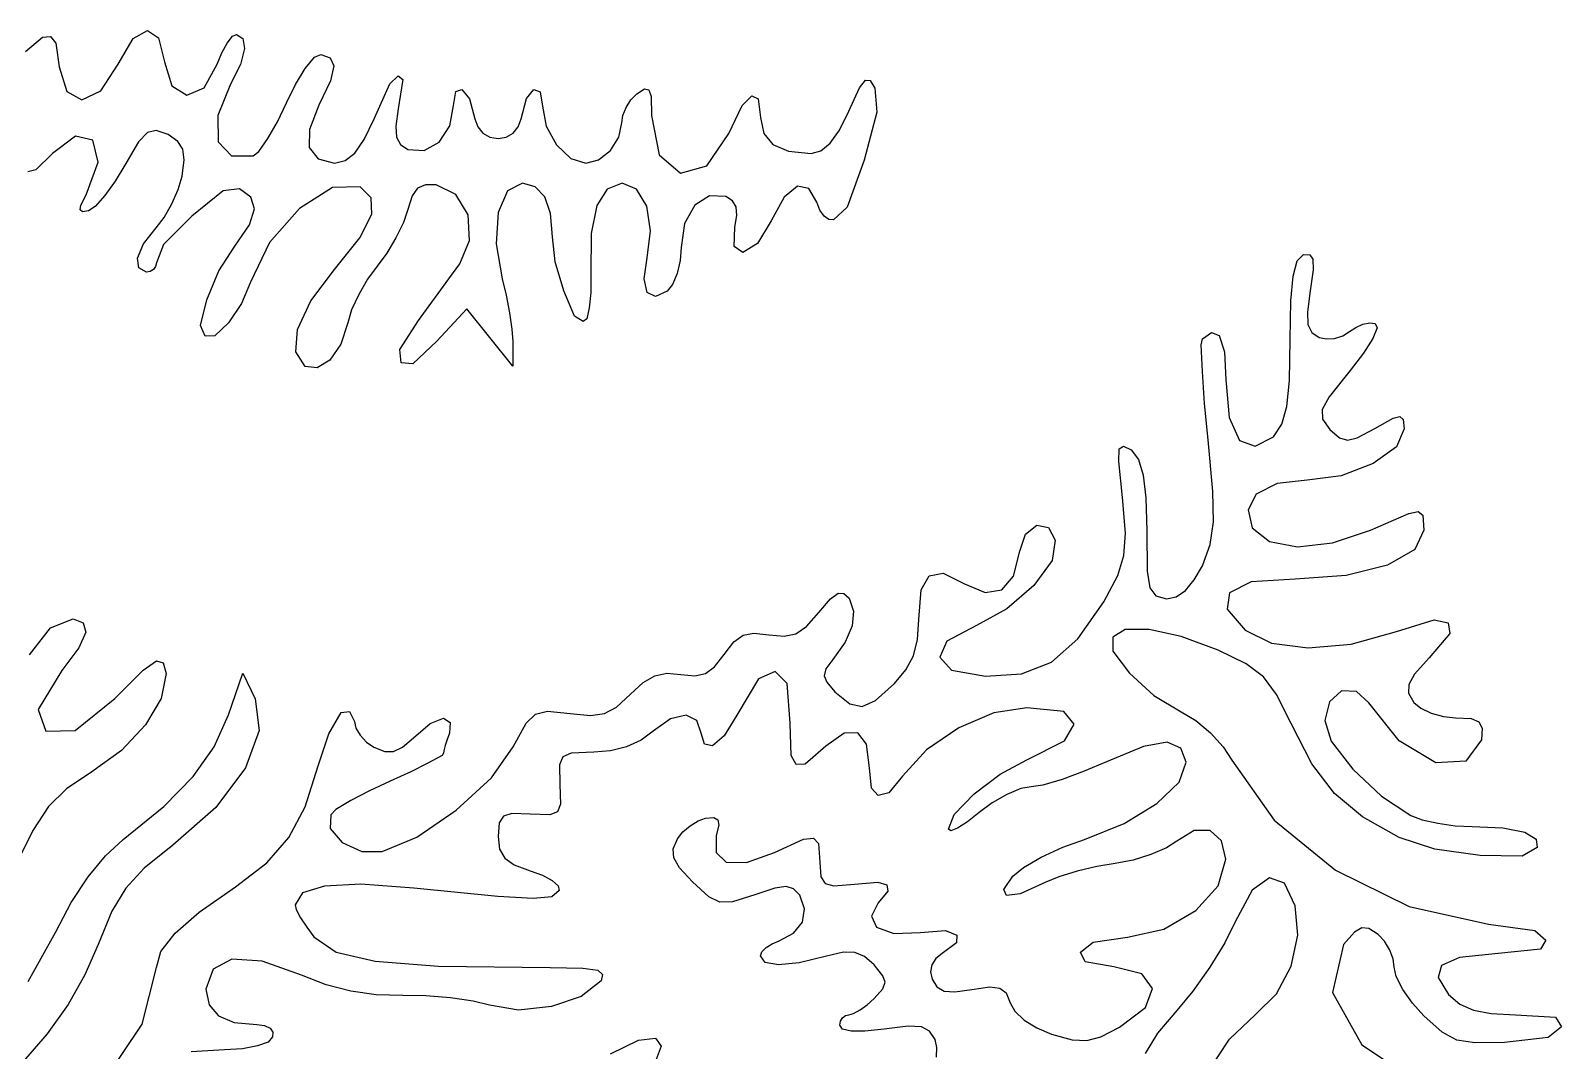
# Model space of a CAD drawing. Extents: x -276 to 353, y -236 to 239.
# Drawn here: x -163.2 to -8.7, y -123.7 to -20.7 of the extents above; entities that cross this region are included whole.
import ezdxf

# ---------------------------------------------------------------- set-up
doc = ezdxf.new("R2010")
doc.units = 0
doc.layers.get('0').update_dxf_attribs({"linetype": 'CONTINUOUS'})

msp = doc.modelspace()

# ---------------------------------------------------------------- linework, layer by layer
for p, q in [((-163.78, -22.83), (-162.06, -21.41)), ((-162.06, -21.41), (-161.23, -21.32)), ((-161.23, -21.32), (-160.69, -22.01)), ((-154.42, -24.13), (-152.89, -21.52)), ((-152.89, -21.52), (-151.45, -20.73)), ((-151.45, -20.73), (-150.32, -21.46)), ((-150.32, -21.46), (-149.74, -23.88)), ((-143.4, -22.01), (-142.87, -21.31)), ((-142.87, -21.31), (-142.46, -21.13)), ((-142.46, -21.13), (-141.81, -21.54)), ((-141.81, -21.54), (-141.65, -22.55)), ((-160.69, -22.01), (-160.37, -24.38)), ((-144.4, -24.13), (-143.94, -22.98)), ((-143.94, -22.98), (-143.4, -22.01)), ((-141.65, -22.55), (-142.07, -24.14)), ((-134.59, -23.42), (-133.93, -23.13)), ((-133.93, -23.13), (-132.99, -23.47)), ((-160.37, -24.38), (-159.59, -26.88)), ((-156.16, -26.82), (-154.42, -24.13)), ((-149.74, -23.88), (-148.99, -26.32)), ((-145.74, -26.5), (-144.4, -24.13)), ((-142.07, -24.14), (-143.05, -26.13)), ((-136.51, -26.16), (-135.52, -24.57)), ((-135.52, -24.57), (-134.59, -23.42)), ((-132.99, -23.47), (-132.63, -24.29)), ((-132.63, -24.29), (-132.97, -25.8)), ((-143.05, -26.13), (-144.36, -29.32)), ((-137.42, -28.04), (-136.51, -26.16)), ((-132.97, -25.8), (-134.13, -28.27)), ((-128.55, -29.63), (-126.96, -26.1)), ((-126.96, -26.1), (-126.13, -25.3)), ((-126.13, -25.3), (-125.67, -25.66)), ((-125.67, -25.66), (-126.12, -28.62)), ((-79.55, -26.52), (-78.96, -25.74)), ((-78.96, -25.74), (-78.48, -25.77)), ((-78.48, -25.77), (-77.99, -26.55)), ((-159.59, -26.88), (-158.06, -27.74)), ((-158.06, -27.74), (-156.16, -26.82)), ((-148.99, -26.32), (-147.48, -27.26)), ((-147.48, -27.26), (-145.74, -26.5)), ((-120.55, -28.3), (-120.31, -26.89)), ((-120.31, -26.89), (-119.69, -26.67)), ((-119.69, -26.67), (-118.92, -27.62)), ((-118.92, -27.62), (-118.39, -29.63)), ((-113.72, -29.63), (-113.19, -27.6)), ((-113.19, -27.6), (-112.42, -26.67)), ((-112.42, -26.67), (-111.79, -26.9)), ((-111.79, -26.9), (-111.55, -28.35)), ((-103.11, -28.5), (-102.63, -27.73)), ((-102.63, -27.73), (-102.05, -27.13)), ((-102.05, -27.13), (-101.25, -26.61)), ((-101.25, -26.61), (-100.82, -26.72)), ((-100.82, -26.72), (-100.6, -27.39)), ((-100.6, -27.39), (-100.55, -29.3)), ((-91.41, -28.28), (-90.43, -27.31)), ((-90.43, -27.31), (-89.77, -27.62)), ((-89.77, -27.62), (-89.55, -29.52)), ((-80.62, -28.88), (-79.55, -26.52)), ((-77.99, -26.55), (-77.79, -28.96)), ((-144.36, -29.32), (-144.3, -31.98)), ((-138.32, -29.95), (-137.42, -28.04)), ((-134.13, -28.27), (-135.09, -30.71)), ((-126.12, -28.62), (-126.37, -30.39)), ((-120.93, -30.36), (-120.55, -28.3)), ((-111.55, -28.35), (-111.19, -30.37)), ((-103.55, -30.05), (-103.44, -29.32)), ((-103.44, -29.32), (-103.11, -28.5)), ((-100.55, -29.3), (-99.79, -33.28)), ((-92.73, -31.14), (-91.41, -28.28)), ((-81.57, -30.79), (-80.62, -28.88)), ((-77.79, -28.96), (-79.08, -33.81)), ((-150.57, -30.82), (-151.46, -31.02)), ((-149.37, -31.22), (-150.57, -30.82)), ((-139.28, -31.64), (-138.32, -29.95)), ((-135.09, -30.71), (-135.11, -32.55)), ((-129.57, -31.74), (-128.55, -29.63)), ((-126.37, -30.39), (-126.3, -31.51)), ((-122, -31.99), (-120.93, -30.36)), ((-118.39, -29.63), (-118.1, -30.44)), ((-118.1, -30.44), (-117.58, -31.08)), ((-114.52, -31.08), (-114.01, -30.44)), ((-114.01, -30.44), (-113.72, -29.63)), ((-111.19, -30.37), (-110.15, -32.28)), ((-103.85, -31.48), (-103.55, -30.05)), ((-89.55, -29.52), (-89.22, -31.11)), ((-82.5, -32.1), (-81.57, -30.79)), ((-158.71, -31.41), (-161.05, -33.13)), ((-156.97, -31.81), (-158.71, -31.41)), ((-156.44, -34.01), (-156.97, -31.81)), ((-152.34, -31.96), (-153.73, -34.31)), ((-151.46, -31.02), (-152.34, -31.96)), ((-148.39, -31.92), (-149.37, -31.22)), ((-147.87, -32.72), (-148.39, -31.92)), ((-144.3, -31.98), (-142.96, -33.38)), ((-140.19, -32.95), (-139.28, -31.64)), ((-130.51, -33.1), (-129.57, -31.74)), ((-126.3, -31.51), (-125.9, -32.23)), ((-125.9, -32.23), (-125.15, -32.73)), ((-123.52, -32.83), (-122, -31.99)), ((-117.58, -31.08), (-116.88, -31.48)), ((-116.88, -31.48), (-116.05, -31.63)), ((-116.05, -31.63), (-115.23, -31.48)), ((-115.23, -31.48), (-114.52, -31.08)), ((-110.15, -32.28), (-108.71, -33.65)), ((-104.71, -32.83), (-103.85, -31.48)), ((-94.95, -34.4), (-92.73, -31.14)), ((-89.22, -31.11), (-88.3, -32.24)), ((-88.3, -32.24), (-86.71, -32.91)), ((-83.44, -32.86), (-82.5, -32.1)), ((-161.05, -33.13), (-162.72, -34.81)), ((-147.96, -35.42), (-147.74, -33.79)), ((-147.74, -33.79), (-147.87, -32.72)), ((-142.96, -33.38), (-140.79, -33.39)), ((-140.79, -33.39), (-140.19, -32.95)), ((-135.11, -32.55), (-134.21, -33.7)), ((-134.21, -33.7), (-132.55, -34.13)), ((-132.55, -34.13), (-131.48, -33.86)), ((-131.48, -33.86), (-130.51, -33.1)), ((-125.15, -32.73), (-123.52, -32.83)), ((-108.71, -33.65), (-107.18, -34.13)), ((-107.18, -34.13), (-105.91, -33.79)), ((-105.91, -33.79), (-104.71, -32.83)), ((-99.79, -33.28), (-97.63, -35.14)), ((-86.71, -32.91), (-84.43, -33.13)), ((-84.43, -33.13), (-83.44, -32.86)), ((-79.08, -33.81), (-80.78, -38.55)), ((-162.72, -34.81), (-163.54, -34.98)), ((-157.65, -37.31), (-156.44, -34.01)), ((-153.73, -34.31), (-154.72, -35.94)), ((-148.35, -36.77), (-147.96, -35.42)), ((-97.63, -35.14), (-94.95, -34.4)), ((-154.72, -35.94), (-155.77, -37.38)), ((-148.98, -38.24), (-148.35, -36.77)), ((-143.81, -36.93), (-146.96, -39.46)), ((-142.17, -36.72), (-143.81, -36.93)), ((-141.02, -37.55), (-142.17, -36.72)), ((-132.76, -36.58), (-136.1, -38.69)), ((-129.96, -36.52), (-132.76, -36.58)), ((-128.86, -37.61), (-129.96, -36.52)), ((-124.17, -36.66), (-124.72, -37.43)), ((-123.39, -36.31), (-124.17, -36.66)), ((-122.29, -36.31), (-123.39, -36.31)), ((-120.31, -37.29), (-122.29, -36.31)), ((-115.08, -36.92), (-116.02, -39.11)), ((-113.58, -36.13), (-115.08, -36.92)), ((-112.29, -36.5), (-113.58, -36.13)), ((-111.33, -37.51), (-112.29, -36.5)), ((-105.02, -36.74), (-106.07, -38.4)), ((-103.51, -36.13), (-105.02, -36.74)), ((-102.06, -36.75), (-103.51, -36.13)), ((-101.04, -38.47), (-102.06, -36.75)), ((-85.8, -36.45), (-87.16, -37.55)), ((-84.66, -36.68), (-85.8, -36.45)), ((-83.86, -38.06), (-84.66, -36.68)), ((-158.25, -38.85), (-158.18, -38.37)), ((-158.18, -38.37), (-157.65, -37.31)), ((-156.74, -38.5), (-157.4, -38.92)), ((-155.77, -37.38), (-156.74, -38.5)), ((-149.76, -39.61), (-148.98, -38.24)), ((-140.65, -38.73), (-141.02, -37.55)), ((-128.8, -39.27), (-128.86, -37.61)), ((-124.72, -37.43), (-125.17, -38.81)), ((-119.08, -39.35), (-120.31, -37.29)), ((-110.74, -39.21), (-111.33, -37.51)), ((-106.07, -38.4), (-106.63, -41.24)), ((-100.64, -40.94), (-101.04, -38.47)), ((-96.19, -38.37), (-97.21, -40.21)), ((-94.71, -37.42), (-96.19, -38.37)), ((-93.04, -37.49), (-94.71, -37.42)), ((-92.39, -37.92), (-93.04, -37.49)), ((-92.02, -38.54), (-92.39, -37.92)), ((-91.93, -39.42), (-92.02, -38.54)), ((-87.16, -37.55), (-88.48, -39.94)), ((-83.56, -38.86), (-83.86, -38.06)), ((-80.78, -38.55), (-82.18, -39.85)), ((-158.02, -39.04), (-158.25, -38.85)), ((-157.4, -38.92), (-158.02, -39.04)), ((-150.57, -40.64), (-149.76, -39.61)), ((-146.96, -39.46), (-149.84, -42.33)), ((-141.15, -40.34), (-140.65, -38.73)), ((-136.1, -38.69), (-139.13, -42.13)), ((-129.99, -41.65), (-128.8, -39.27)), ((-125.6, -40.1), (-126.36, -41.65)), ((-125.17, -38.81), (-125.6, -40.1)), ((-118.92, -41.93), (-119.08, -39.35)), ((-116.02, -39.11), (-116.24, -42.28)), ((-110.55, -41.56), (-110.74, -39.21)), ((-92.14, -40.6), (-91.93, -39.42)), ((-88.48, -39.94), (-89.85, -42.24)), ((-83.13, -39.47), (-83.56, -38.86)), ((-82.65, -39.82), (-83.13, -39.47)), ((-82.18, -39.85), (-82.65, -39.82)), ((-151.85, -42.27), (-150.57, -40.64)), ((-142.62, -42.49), (-141.15, -40.34)), ((-132.55, -44.86), (-129.99, -41.65)), ((-126.36, -41.65), (-127.29, -43.2)), ((-110.27, -44.08), (-110.55, -41.56)), ((-106.63, -41.24), (-106.68, -45.38)), ((-100.98, -43.67), (-100.64, -40.94)), ((-97.21, -40.21), (-97.55, -42.63)), ((-92.21, -42.54), (-92.14, -40.6)), ((-152.47, -43.73), (-151.85, -42.27)), ((-149.84, -42.33), (-150.55, -44.2)), ((-144.23, -44.98), (-142.62, -42.49)), ((-139.13, -42.13), (-141.03, -46.13)), ((-127.29, -43.2), (-128.26, -44.52)), ((-119.92, -44.3), (-118.92, -41.93)), ((-116.24, -42.28), (-115.62, -45.81)), ((-97.55, -42.63), (-97.66, -43.96)), ((-91.32, -43.15), (-92.21, -42.54)), ((-89.85, -42.24), (-91.32, -43.15)), ((-152.31, -44.7), (-152.47, -43.73)), ((-151.55, -45.13), (-152.31, -44.7)), ((-150.63, -44.55), (-150.85, -44.85)), ((-150.55, -44.2), (-150.63, -44.55)), ((-128.26, -44.52), (-129.22, -45.83)), ((-120.74, -45.43), (-119.92, -44.3)), ((-109.42, -47.01), (-110.27, -44.08)), ((-101.31, -45.81), (-100.98, -43.67)), ((-97.66, -43.96), (-97.97, -45.27)), ((-35.75, -45.54), (-35.34, -43.98)), ((-35.34, -43.98), (-34.7, -43.35)), ((-34.7, -43.35), (-34.09, -43.38)), ((-34.09, -43.38), (-33.76, -43.83)), ((-33.76, -43.83), (-33.73, -44.9)), ((-151.17, -45.06), (-151.55, -45.13)), ((-150.85, -44.85), (-151.17, -45.06)), ((-145.45, -47.91), (-144.23, -44.98)), ((-141.03, -46.13), (-141.94, -48.3)), ((-134.95, -48.03), (-132.55, -44.86)), ((-129.22, -45.83), (-130.12, -47.39)), ((-121.84, -46.93), (-120.74, -45.43)), ((-115.62, -45.81), (-115.22, -47.45)), ((-106.68, -45.38), (-106.69, -47.2)), ((-100.98, -47.18), (-101.31, -45.81)), ((-97.97, -45.27), (-98.42, -46.37)), ((-35.99, -48.02), (-35.75, -45.54)), ((-33.73, -44.9), (-34.03, -47)), ((-146.1, -50.52), (-145.45, -47.91)), ((-130.12, -47.39), (-130.84, -48.95)), ((-123.01, -48.54), (-121.84, -46.93)), ((-115.22, -47.45), (-114.88, -49.24)), ((-108.34, -49.56), (-109.42, -47.01)), ((-106.69, -47.2), (-106.84, -48.73)), ((-100.14, -47.58), (-100.98, -47.18)), ((-98.96, -47.05), (-100.14, -47.58)), ((-98.42, -46.37), (-98.96, -47.05)), ((-34.03, -47), (-34.32, -49.15)), ((-141.94, -48.3), (-143.27, -50.25)), ((-136.29, -50.91), (-134.95, -48.03)), ((-130.84, -48.95), (-131.23, -50.24)), ((-124.07, -50), (-123.01, -48.54)), ((-119.19, -48.85), (-122.24, -52.11)), ((-116.88, -51.74), (-119.19, -48.85)), ((-114.88, -49.24), (-114.64, -50.9)), ((-106.84, -48.73), (-107.09, -49.86)), ((-36.05, -51.93), (-35.99, -48.02)), ((-34.32, -49.15), (-34.27, -50.42)), ((-145.61, -51.59), (-146.1, -50.52)), ((-143.27, -50.25), (-144.64, -51.55)), ((-136.47, -53.19), (-136.29, -50.91)), ((-131.23, -50.24), (-131.92, -52.39)), ((-125.96, -52.95), (-124.07, -50)), ((-114.64, -50.9), (-114.56, -52.13)), ((-107.44, -50.13), (-108.34, -49.56)), ((-107.09, -49.86), (-107.44, -50.13)), ((-34.27, -50.42), (-33.88, -51.21)), ((-30.07, -51.14), (-29.43, -50.71)), ((-29.43, -50.71), (-28.71, -50.4)), ((-28.71, -50.4), (-28.03, -50.26)), ((-28.03, -50.26), (-27.49, -50.32)), ((-27.27, -50.74), (-27.72, -51.84)), ((-27.49, -50.32), (-27.27, -50.74)), ((-144.64, -51.55), (-145.61, -51.59)), ((-131.92, -52.39), (-133.03, -54.02)), ((-122.24, -52.11), (-124.67, -54.39)), ((-114.56, -54.63), (-116.88, -51.74)), ((-114.56, -52.13), (-114.56, -54.63)), ((-45.05, -52.46), (-44.9, -51.88)), ((-44.93, -55.17), (-45.05, -52.46)), ((-44.9, -51.88), (-44.02, -51.21)), ((-44.02, -51.21), (-43.24, -51.52)), ((-43.24, -51.52), (-42.71, -53.19)), ((-36.13, -56.07), (-36.05, -51.93)), ((-33.88, -51.21), (-33.13, -51.74)), ((-33.13, -51.74), (-32.41, -51.88)), ((-32.41, -51.88), (-31.57, -51.82)), ((-31.57, -51.82), (-30.75, -51.56)), ((-30.75, -51.56), (-30.07, -51.14)), ((-27.72, -51.84), (-28.65, -53.32)), ((-135.51, -54.65), (-136.47, -53.19)), ((-133.03, -54.02), (-134.3, -54.8)), ((-125.82, -54.29), (-125.96, -52.95)), ((-42.71, -53.19), (-42.55, -56)), ((-28.65, -53.32), (-30.01, -55.07)), ((-134.3, -54.8), (-135.51, -54.65)), ((-124.67, -54.39), (-125.82, -54.29)), ((-44.7, -58.38), (-44.93, -55.17)), ((-30.01, -55.07), (-32.14, -57.71)), ((-42.55, -56), (-42.23, -59.82)), ((-36.41, -58.71), (-36.13, -56.07)), ((-44.35, -62.05), (-44.7, -58.38)), ((-36.92, -60.49), (-36.41, -58.71)), ((-32.14, -57.71), (-32.84, -59.01)), ((-42.23, -59.82), (-41.17, -62.12)), ((-32.84, -59.01), (-32.8, -59.98)), ((-32.8, -59.98), (-32.07, -61.03)), ((-27.52, -60.92), (-25.65, -59.88)), ((-25.65, -59.88), (-24.99, -59.72)), ((-24.99, -59.72), (-24.65, -60)), ((-24.65, -60), (-24.55, -60.96)), ((-39.59, -62.7), (-37.75, -61.75)), ((-37.75, -61.75), (-36.92, -60.49)), ((-32.07, -61.03), (-31.07, -61.87)), ((-29.3, -61.87), (-27.52, -60.92)), ((-24.55, -60.96), (-25.33, -62.76)), ((-53.38, -64.26), (-53.32, -62.98)), ((-53.32, -62.98), (-52.9, -62.7)), ((-52.9, -62.7), (-52.12, -63.07)), ((-52.12, -63.07), (-51.39, -64.06)), ((-43.87, -67.27), (-44.35, -62.05)), ((-41.17, -62.12), (-39.59, -62.7)), ((-31.07, -61.87), (-30.27, -62.11)), ((-30.27, -62.11), (-29.3, -61.87)), ((-25.33, -62.76), (-27.69, -64.47)), ((-53, -67.9), (-53.38, -64.26)), ((-51.39, -64.06), (-50.91, -65.63)), ((-27.69, -64.47), (-30.92, -65.71)), ((-50.91, -65.63), (-50.63, -67.92)), ((-34.34, -66.13), (-37.37, -66.48)), ((-30.92, -65.71), (-34.34, -66.13)), ((-52.7, -71.49), (-53, -67.9)), ((-50.63, -67.92), (-50.55, -71.25)), ((-43.82, -70.36), (-43.87, -67.27)), ((-39.48, -67.56), (-40.31, -69.14)), ((-37.37, -66.48), (-39.48, -67.56)), ((-40.31, -69.14), (-39.89, -70.96)), ((-27.96, -71.19), (-24.08, -69.5)), ((-24.08, -69.5), (-23.13, -69.3)), ((-23.13, -69.3), (-22.67, -69.69)), ((-62.79, -71.59), (-61.64, -70.67)), ((-61.64, -70.67), (-60.48, -70.93)), ((-60.48, -70.93), (-59.78, -72.19)), ((-44.15, -72.63), (-43.82, -70.36)), ((-39.89, -70.96), (-38.16, -72.35)), ((-22.67, -69.69), (-22.55, -71.18)), ((-63.36, -73.3), (-62.79, -71.59)), ((-59.78, -72.19), (-60.11, -74.25)), ((-52.85, -73.75), (-52.7, -71.49)), ((-50.55, -71.25), (-50.5, -75.32)), ((-44.93, -74.8), (-44.15, -72.63)), ((-38.16, -72.35), (-35.33, -72.87)), ((-35.33, -72.87), (-31.78, -72.48)), ((-31.78, -72.48), (-27.96, -71.19)), ((-22.55, -71.18), (-23.48, -73.13)), ((-63.99, -75.83), (-63.36, -73.3)), ((-53.48, -75.76), (-52.85, -73.75)), ((-23.48, -73.13), (-26.24, -74.72)), ((-72.5, -75.79), (-71.11, -75.55)), ((-71.11, -75.55), (-68.94, -76.61)), ((-60.11, -74.25), (-61.95, -76.77)), ((-50.5, -75.32), (-50.23, -77.02)), ((-45.74, -76.22), (-44.93, -74.8)), ((-26.24, -74.72), (-30.4, -75.78)), ((-73.55, -80.23), (-73.33, -77.21)), ((-73.33, -77.21), (-72.5, -75.79)), ((-68.94, -76.61), (-66.87, -77.49)), ((-66.87, -77.49), (-65.19, -77.23)), ((-65.19, -77.23), (-63.99, -75.83)), ((-61.95, -76.77), (-64.66, -79.15)), ((-54.89, -78.44), (-53.48, -75.76)), ((-50.23, -77.02), (-49.62, -77.82)), ((-47.57, -77.91), (-46.63, -77.27)), ((-46.63, -77.27), (-45.74, -76.22)), ((-40.01, -76.42), (-42.2, -77.51)), ((-35.55, -76.13), (-40.01, -76.42)), ((-30.4, -75.78), (-35.55, -76.13)), ((-83.64, -79.51), (-82.48, -78.14)), ((-82.48, -78.14), (-81.72, -77.57)), ((-81.72, -77.57), (-81.12, -77.58)), ((-81.12, -77.58), (-80.59, -78.07)), ((-80.59, -78.07), (-80.16, -79.36)), ((-57.49, -82.16), (-54.89, -78.44)), ((-49.62, -77.82), (-48.54, -78.13)), ((-48.54, -78.13), (-47.57, -77.91)), ((-42.2, -77.51), (-42.41, -79.16)), ((-161.25, -81.04), (-158.96, -80.13)), ((-158.96, -80.13), (-157.95, -80.54)), ((-84.9, -80.92), (-83.64, -79.51)), ((-80.16, -79.36), (-80.3, -80.86)), ((-73.69, -82.23), (-73.55, -80.23)), ((-64.66, -79.15), (-67.72, -80.81)), ((-42.41, -79.16), (-40.61, -81.28)), ((-25.33, -81.44), (-21.52, -80.24)), ((-21.52, -80.24), (-20.1, -80.54)), ((-163.36, -83.78), (-161.25, -81.04)), ((-157.67, -81.48), (-158.37, -83.09)), ((-157.95, -80.54), (-157.67, -81.48)), ((-92.23, -82.46), (-91.31, -81.8)), ((-91.31, -81.8), (-90.22, -81.58)), ((-90.22, -81.58), (-88.7, -81.75)), ((-88.7, -81.75), (-87.15, -81.9)), ((-87.15, -81.9), (-85.97, -81.65)), ((-85.97, -81.65), (-84.9, -80.92)), ((-80.3, -80.86), (-81, -82.52)), ((-67.72, -80.81), (-70.74, -82.41)), ((-52.74, -81.23), (-53.98, -82.01)), ((-50.3, -81.24), (-52.74, -81.23)), ((-47.08, -81.93), (-50.3, -81.24)), ((-40.61, -81.28), (-37.94, -82.61)), ((-29.9, -82.69), (-25.33, -81.44)), ((-19.95, -81.64), (-22.03, -84.1)), ((-20.1, -80.54), (-19.95, -81.64)), ((-158.37, -83.09), (-160.1, -85.37)), ((-93.22, -83.74), (-92.23, -82.46)), ((-81, -82.52), (-82.25, -84.26)), ((-74.11, -83.87), (-73.69, -82.23)), ((-70.74, -82.41), (-71.43, -84.01)), ((-60.17, -84.52), (-57.49, -82.16)), ((-53.98, -82.01), (-53.98, -83.4)), ((-53.98, -83.4), (-52.3, -85.63)), ((-43.35, -83.31), (-47.08, -81.93)), ((-40.5, -84.7), (-43.35, -83.31)), ((-37.94, -82.61), (-34.23, -83.08)), ((-34.23, -83.08), (-29.9, -82.69)), ((-151.87, -85.33), (-150.53, -84.39)), ((-150.53, -84.39), (-149.85, -84.59)), ((-149.85, -84.59), (-149.55, -85.68)), ((-95.11, -85.67), (-94.19, -85)), ((-94.19, -85), (-93.22, -83.74)), ((-82.25, -84.26), (-82.95, -85.2)), ((-74.87, -85.3), (-74.11, -83.87)), ((-71.43, -84.01), (-70.25, -85.33)), ((-63.2, -85.71), (-60.17, -84.52)), ((-38.76, -86.01), (-40.5, -84.7)), ((-22.03, -84.1), (-23.5, -85.75)), ((-160.1, -85.37), (-162.5, -89.3)), ((-154.73, -88.19), (-151.87, -85.33)), ((-149.55, -85.68), (-150.08, -88.19)), ((-143.26, -89.85), (-141.82, -85.63)), ((-141.82, -85.63), (-140.59, -88.23)), ((-101.39, -86.57), (-100.23, -85.9)), ((-100.23, -85.9), (-99.02, -85.65)), ((-99.02, -85.65), (-97.6, -85.77)), ((-97.6, -85.77), (-96.18, -85.91)), ((-96.18, -85.91), (-95.11, -85.67)), ((-89.74, -86.2), (-91.94, -89.88)), ((-88.06, -85.47), (-89.74, -86.2)), ((-86.86, -86.67), (-88.06, -85.47)), ((-82.95, -85.2), (-83.11, -85.89)), ((-83.11, -85.89), (-82.86, -86.56)), ((-76.01, -86.67), (-74.87, -85.3)), ((-70.25, -85.33), (-66.84, -85.93)), ((-66.84, -85.93), (-63.2, -85.71)), ((-52.3, -85.63), (-49.82, -87.88)), ((-37.43, -87.78), (-38.76, -86.01)), ((-23.5, -85.75), (-24.09, -86.79)), ((-104.09, -89.07), (-102.68, -87.76)), ((-102.68, -87.76), (-101.39, -86.57)), ((-86.55, -90.69), (-86.86, -86.67)), ((-82.86, -86.56), (-82.03, -87.51)), ((-82.03, -87.51), (-80.52, -88.72)), ((-77.95, -88.41), (-76.01, -86.67)), ((-49.82, -87.88), (-47.08, -89.55)), ((-35.97, -90.72), (-37.43, -87.78)), ((-30.87, -87.43), (-32.1, -88.54)), ((-29.36, -87.48), (-30.87, -87.43)), ((-28.12, -88.63), (-29.36, -87.48)), ((-24.09, -86.79), (-24.1, -87.66)), ((-24.1, -87.66), (-23.58, -88.59)), ((-162.5, -89.3), (-161.7, -91.51)), ((-158.74, -91.41), (-154.73, -88.19)), ((-150.08, -88.19), (-151.66, -90.87)), ((-140.59, -88.23), (-140.18, -91.41)), ((-133.15, -91.76), (-131.9, -89.62)), ((-131.9, -89.62), (-131.05, -89.51)), ((-131.05, -89.51), (-130.55, -90.51)), ((-112.26, -89.76), (-111.06, -89.47)), ((-111.06, -89.47), (-108.78, -89.7)), ((-105.3, -89.72), (-104.09, -89.07)), ((-80.52, -88.72), (-79.28, -88.99)), ((-79.28, -88.99), (-77.95, -88.41)), ((-65.97, -89.63), (-69.52, -91.15)), ((-62.67, -89.13), (-65.97, -89.63)), ((-58.93, -89.49), (-62.67, -89.13)), ((-57.87, -90.77), (-58.93, -89.49)), ((-47.08, -89.55), (-45.6, -90.42)), ((-32.1, -88.54), (-32.55, -90.4)), ((-25.07, -92.47), (-28.12, -88.63)), ((-23.58, -88.59), (-22.88, -89.18)), ((-22.88, -89.18), (-21.82, -89.68)), ((-151.66, -90.87), (-154.07, -93.44)), ((-144.72, -93.07), (-143.26, -89.85)), ((-130.55, -90.51), (-130.41, -91.18)), ((-130.41, -91.18), (-129.97, -91.91)), ((-124.58, -92.15), (-122.9, -90.73)), ((-122.9, -90.73), (-121.54, -90.19)), ((-121.54, -90.19), (-120.9, -90.62)), ((-120.9, -90.62), (-120.95, -91.71)), ((-114.52, -93.07), (-113.2, -90.69)), ((-113.2, -90.69), (-112.26, -89.76)), ((-108.78, -89.7), (-106.71, -89.91)), ((-106.71, -89.91), (-105.3, -89.72)), ((-98.62, -90.25), (-100.39, -91.5)), ((-97.04, -89.88), (-98.62, -90.25)), ((-95.98, -90.43), (-97.04, -89.88)), ((-95.55, -91.71), (-95.98, -90.43)), ((-91.94, -89.88), (-93.2, -91.96)), ((-86.46, -93.95), (-86.55, -90.69)), ((-69.52, -91.15), (-72.78, -93.38)), ((-58.84, -92.48), (-57.87, -90.77)), ((-45.6, -90.42), (-44.11, -91.66)), ((-33.86, -94.79), (-35.97, -90.72)), ((-32.55, -90.4), (-31.92, -92.49)), ((-21.82, -89.68), (-20.58, -90.01)), ((-20.58, -90.01), (-19.36, -90.13)), ((-19.36, -90.13), (-17.78, -90.21)), ((-17.78, -90.21), (-17.02, -90.54)), ((-17.02, -90.54), (-16.69, -91.19)), ((-16.69, -91.19), (-16.73, -92.38)), ((-161.7, -91.51), (-158.74, -91.41)), ((-140.18, -91.41), (-141.54, -95.18)), ((-134.2, -94.98), (-133.15, -91.76)), ((-129.97, -91.91), (-129.33, -92.59)), ((-129.33, -92.59), (-128.58, -93.11)), ((-125.69, -93.12), (-124.58, -92.15)), ((-121.18, -92.35), (-121.38, -92.95)), ((-120.95, -91.71), (-121.18, -92.35)), ((-101.61, -92.4), (-103.07, -93.07)), ((-100.39, -91.5), (-101.61, -92.4)), ((-95.19, -92.8), (-95.55, -91.71)), ((-93.2, -91.96), (-94.39, -92.98)), ((-81.1, -91.69), (-82.94, -93.02)), ((-79.72, -91.67), (-81.1, -91.69)), ((-78.83, -92.8), (-79.72, -91.67)), ((-62.66, -94.4), (-58.84, -92.48)), ((-48.47, -92.62), (-50.88, -93.03)), ((-47.11, -93.22), (-48.47, -92.62)), ((-44.11, -91.66), (-42.82, -93.06)), ((-31.92, -92.49), (-29.72, -95.32)), ((-21.34, -94.68), (-25.07, -92.47)), ((-16.73, -92.38), (-18.33, -94.51)), ((-154.07, -93.44), (-157.08, -95.59)), ((-146.83, -96.06), (-144.72, -93.07)), ((-128.58, -93.11), (-127.49, -93.54)), ((-127.49, -93.54), (-126.59, -93.55)), ((-126.59, -93.55), (-125.69, -93.12)), ((-121.69, -93.96), (-123.13, -94.72)), ((-121.55, -93.72), (-121.69, -93.96)), ((-121.52, -93.47), (-121.55, -93.72)), ((-121.38, -92.95), (-121.52, -93.47)), ((-116.72, -96.2), (-114.52, -93.07)), ((-109.51, -94.08), (-109.86, -94.89)), ((-108.65, -93.71), (-109.51, -94.08)), ((-106.39, -93.63), (-108.65, -93.71)), ((-104.68, -93.49), (-106.39, -93.63)), ((-103.07, -93.07), (-104.68, -93.49)), ((-94.39, -92.98), (-95.19, -92.8)), ((-85.93, -94.85), (-86.46, -93.95)), ((-82.94, -93.02), (-85.02, -94.81)), ((-78.55, -95.19), (-78.83, -92.8)), ((-72.78, -93.38), (-75.2, -96.03)), ((-50.88, -93.03), (-54.62, -94.58)), ((-46.55, -94.64), (-47.11, -93.22)), ((-42.82, -93.06), (-41.95, -94.42)), ((-157.08, -95.59), (-159.63, -97.32)), ((-141.54, -95.18), (-144.53, -99.19)), ((-135.53, -99.12), (-134.2, -94.98)), ((-124.87, -95.59), (-126.93, -96.53)), ((-123.13, -94.72), (-124.87, -95.59)), ((-109.86, -94.89), (-109.8, -96.88)), ((-85.02, -94.81), (-85.93, -94.85)), ((-78.35, -97.26), (-78.55, -95.19)), ((-67.96, -97.83), (-65.34, -95.82)), ((-65.34, -95.82), (-62.66, -94.4)), ((-56.86, -95.55), (-59.1, -96.37)), ((-54.62, -94.58), (-56.86, -95.55)), ((-47.27, -96.64), (-46.55, -94.64)), ((-41.95, -94.42), (-37.67, -100.47)), ((-31.57, -97.8), (-33.86, -94.79)), ((-29.72, -95.32), (-26.84, -98.06)), ((-18.33, -94.51), (-21.34, -94.68)), ((-159.63, -97.32), (-161.44, -99.11)), ((-149.79, -99.09), (-146.83, -96.06)), ((-126.93, -96.53), (-129.03, -97.51)), ((-120.27, -99.47), (-116.72, -96.2)), ((-109.8, -96.88), (-109.73, -98.87)), ((-77.65, -98), (-78.35, -97.26)), ((-75.2, -96.03), (-76.6, -97.71)), ((-63.27, -97.3), (-64.67, -97.88)), ((-62.23, -97.12), (-63.27, -97.3)), ((-61.05, -96.96), (-62.23, -97.12)), ((-59.1, -96.37), (-61.05, -96.96)), ((-49.51, -98.81), (-47.27, -96.64)), ((-130.91, -98.51), (-132.42, -99.41)), ((-129.03, -97.51), (-130.91, -98.51)), ((-109.73, -98.87), (-110.04, -99.64)), ((-76.6, -97.71), (-77.65, -98)), ((-70, -99.91), (-67.96, -97.83)), ((-66.14, -98.72), (-67.48, -99.72)), ((-64.67, -97.88), (-66.14, -98.72)), ((-52.82, -100.83), (-49.51, -98.81)), ((-28.76, -100.16), (-31.57, -97.8)), ((-26.84, -98.06), (-23.87, -100.01)), ((-161.44, -99.11), (-163.03, -101.54)), ((-153.9, -102.45), (-149.79, -99.09)), ((-144.53, -99.19), (-148.89, -103.01)), ((-137.17, -102.23), (-135.53, -99.12)), ((-132.93, -99.93), (-133, -101.32)), ((-132.42, -99.41), (-132.93, -99.93)), ((-124.24, -102.2), (-120.27, -99.47)), ((-115.5, -100.09), (-115.93, -100.76)), ((-114.64, -99.82), (-115.5, -100.09)), ((-112.8, -99.88), (-114.64, -99.82)), ((-110.81, -99.95), (-112.8, -99.88)), ((-110.04, -99.64), (-110.81, -99.95)), ((-95.85, -100.54), (-95.1, -100.28)), ((-95.1, -100.28), (-94.26, -100.21)), ((-94.26, -100.21), (-93.86, -100.45)), ((-93.86, -100.45), (-93.76, -100.98)), ((-70.55, -101.4), (-70, -99.91)), ((-67.48, -99.72), (-68.66, -100.65)), ((-37.67, -100.47), (-31.5, -105.55)), ((-25.05, -102.22), (-28.76, -100.16)), ((-23.87, -100.01), (-22.75, -100.44)), ((-22.75, -100.44), (-21.16, -100.8)), ((-163.03, -101.54), (-164.98, -105.45)), ((-133, -101.32), (-131.8, -102.73)), ((-115.93, -100.76), (-116.05, -102.13)), ((-97.93, -102.37), (-97.39, -101.67)), ((-97.39, -101.67), (-96.65, -101.04)), ((-96.65, -101.04), (-95.85, -100.54)), ((-93.76, -100.98), (-94.03, -102.04)), ((-70.34, -101.57), (-70.55, -101.4)), ((-69.65, -101.28), (-70.34, -101.57)), ((-68.66, -100.65), (-69.65, -101.28)), ((-56.82, -102.42), (-52.82, -100.83)), ((-45.77, -101.54), (-47.51, -102.59)), ((-44.14, -101.54), (-45.77, -101.54)), ((-42.98, -102.58), (-44.14, -101.54)), ((-21.16, -100.8), (-19.39, -101.04)), ((-19.39, -101.04), (-17.7, -101.13)), ((-17.7, -101.13), (-14.58, -101.26)), ((-14.58, -101.26), (-12.36, -101.71)), ((-12.36, -101.71), (-11.22, -102.39)), ((-155.68, -104.07), (-153.9, -102.45)), ((-148.89, -103.01), (-151.78, -105.34)), ((-139.41, -104.79), (-137.17, -102.23)), ((-131.8, -102.73), (-129.79, -103.65)), ((-127.76, -103.64), (-124.24, -102.2)), ((-116.05, -102.13), (-115.89, -103.41)), ((-115.89, -103.41), (-115.38, -104.31)), ((-98.35, -103.37), (-97.93, -102.37)), ((-98.29, -104.28), (-98.35, -103.37)), ((-94.03, -102.04), (-94.03, -103.75)), ((-88.14, -103.74), (-85.19, -102.4)), ((-85.19, -102.4), (-84.19, -102.3)), ((-84.19, -102.3), (-83.68, -102.85)), ((-83.68, -102.85), (-83.55, -104.74)), ((-61.19, -104.22), (-59.03, -103.22)), ((-59.03, -103.22), (-56.82, -102.42)), ((-48.54, -103.28), (-50.12, -103.96)), ((-47.51, -102.59), (-48.54, -103.28)), ((-42.55, -104.41), (-42.98, -102.58)), ((-21.46, -103.41), (-25.05, -102.22)), ((-16.89, -104.04), (-21.46, -103.41)), ((-11.12, -103.23), (-12.64, -104.12)), ((-11.22, -102.39), (-11.12, -103.23)), ((-157.45, -106.22), (-155.68, -104.07)), ((-142.55, -107.22), (-139.41, -104.79)), ((-129.79, -103.65), (-127.76, -103.64)), ((-115.38, -104.31), (-114.42, -104.99)), ((-114.42, -104.99), (-112.79, -105.59)), ((-97.72, -105.3), (-98.29, -104.28)), ((-94.03, -103.75), (-93.01, -104.74)), ((-93.01, -104.74), (-90.96, -104.76)), ((-90.96, -104.76), (-88.14, -103.74)), ((-83.55, -104.74), (-83.44, -106.22)), ((-63, -105.25), (-61.19, -104.22)), ((-53.73, -104.85), (-55.58, -105.16)), ((-51.93, -104.51), (-53.73, -104.85)), ((-50.12, -103.96), (-51.93, -104.51)), ((-43.33, -107.11), (-42.55, -104.41)), ((-12.64, -104.12), (-16.89, -104.04)), ((-159.14, -108.81), (-157.45, -106.22)), ((-151.78, -105.34), (-153.64, -107.34)), ((-112.79, -105.59), (-111.57, -106.03)), ((-111.57, -106.03), (-110.59, -106.57)), ((-110.59, -106.57), (-109.98, -107.12)), ((-96.41, -106.72), (-97.72, -105.3)), ((-83.44, -106.22), (-83.01, -106.87)), ((-64.98, -107.48), (-64.06, -106.13)), ((-64.06, -106.13), (-63, -105.25)), ((-59.41, -106.2), (-60.75, -106.76)), ((-57.58, -105.64), (-59.41, -106.2)), ((-55.58, -105.16), (-57.58, -105.64)), ((-38.15, -106.32), (-39.89, -107.57)), ((-36.64, -106.85), (-38.15, -106.32)), ((-31.5, -105.55), (-24.06, -109.19)), ((-153.64, -107.34), (-155.04, -109.67)), ((-146.22, -109.79), (-142.55, -107.22)), ((-135.8, -107.83), (-136.55, -109.05)), ((-133.57, -107.14), (-135.8, -107.83)), ((-129.89, -106.95), (-133.57, -107.14)), ((-124.55, -107.34), (-129.89, -106.95)), ((-116.06, -108.19), (-124.55, -107.34)), ((-112.51, -108.39), (-116.06, -108.19)), ((-109.89, -107.59), (-110.63, -108.23)), ((-109.98, -107.12), (-109.89, -107.59)), ((-94.75, -108.24), (-96.41, -106.72)), ((-90.12, -108.01), (-92.39, -108.73)), ((-88.1, -107.34), (-90.12, -108.01)), ((-86.96, -107.18), (-88.1, -107.34)), ((-86.21, -107.42), (-86.96, -107.18)), ((-85.59, -108.07), (-86.21, -107.42)), ((-85.11, -109.44), (-85.59, -108.07)), ((-83.01, -106.87), (-82.13, -107.11)), ((-82.13, -107.11), (-80.05, -106.94)), ((-80.05, -106.94), (-77.69, -106.74)), ((-77.69, -106.74), (-76.79, -107.03)), ((-76.69, -107.66), (-77.67, -108.84)), ((-76.79, -107.03), (-76.69, -107.66)), ((-64.69, -108.08), (-64.98, -107.48)), ((-63.34, -107.94), (-64.69, -108.08)), ((-60.75, -106.76), (-63.34, -107.94)), ((-45.58, -109.62), (-43.33, -107.11)), ((-39.89, -107.57), (-41.6, -110.74)), ((-35.55, -109.13), (-36.64, -106.85)), ((-160.69, -111.76), (-159.14, -108.81)), ((-155.04, -109.67), (-156.44, -113.04)), ((-136.55, -109.05), (-136.44, -109.52)), ((-136.44, -109.52), (-135.99, -110.35)), ((-110.63, -108.23), (-112.51, -108.39)), ((-93.64, -108.77), (-94.75, -108.24)), ((-92.39, -108.73), (-93.64, -108.77)), ((-85.32, -110.78), (-85.11, -109.44)), ((-77.67, -108.84), (-78.33, -110.18)), ((-48.83, -111.49), (-45.58, -109.62)), ((-35.28, -112.11), (-35.55, -109.13)), ((-24.06, -109.19), (-16.05, -111)), ((-148.65, -111.91), (-146.22, -109.79)), ((-135.99, -110.35), (-135.37, -111.3)), ((-86.2, -111.91), (-85.32, -110.78)), ((-78.33, -110.18), (-77.84, -111.3)), ((-41.6, -110.74), (-42.66, -112.87)), ((-16.05, -111), (-11.36, -111.64)), ((-163.49, -116.79), (-160.69, -111.76)), ((-150.09, -113.74), (-148.65, -111.91)), ((-135.37, -111.3), (-134.64, -112.27)), ((-134.64, -112.27), (-132.39, -113.83)), ((-88.38, -112.96), (-87.65, -112.66)), ((-87.65, -112.66), (-86.2, -111.91)), ((-77.84, -111.3), (-76.08, -111.92)), ((-76.08, -111.92), (-73.42, -111.84)), ((-73.42, -111.84), (-70.88, -111.64)), ((-70.88, -111.64), (-69.73, -112.09)), ((-69.73, -112.09), (-69.74, -112.88)), ((-57.24, -113.8), (-55.96, -112.79)), ((-55.96, -112.79), (-52.48, -112.31)), ((-52.48, -112.31), (-48.83, -111.49)), ((-35.95, -115.22), (-35.28, -112.11)), ((-29.58, -111.8), (-30.69, -113.05)), ((-28.84, -111.35), (-29.58, -111.8)), ((-28.11, -111.42), (-28.84, -111.35)), ((-27.17, -112.03), (-28.11, -111.42)), ((-26.55, -112.69), (-27.17, -112.03)), ((-26.03, -113.55), (-26.55, -112.69)), ((-11.36, -111.64), (-10.24, -112.59)), ((-10.24, -112.59), (-10.8, -113.5)), ((-156.44, -113.04), (-157.77, -116.12)), ((-150.55, -115.36), (-150.09, -113.74)), ((-132.39, -113.83), (-128.45, -114.73)), ((-89.55, -114.19), (-89.42, -113.79)), ((-89.09, -114.85), (-89.55, -114.19)), ((-89.42, -113.79), (-88.99, -113.36)), ((-88.99, -113.36), (-88.38, -112.96)), ((-82.87, -114.22), (-85.63, -114.88)), ((-81.18, -113.83), (-82.87, -114.22)), ((-80.01, -113.84), (-81.18, -113.83)), ((-79.05, -114.24), (-80.01, -113.84)), ((-78.08, -115.1), (-79.05, -114.24)), ((-71.21, -113.95), (-71.85, -114.45)), ((-69.74, -112.88), (-71.21, -113.95)), ((-56.78, -114.79), (-57.24, -113.8)), ((-42.66, -112.87), (-44.18, -115.34)), ((-30.69, -113.05), (-31.79, -117.9)), ((-25.67, -114.48), (-26.03, -113.55)), ((-18.98, -114.35), (-20.78, -115.15)), ((-15.05, -113.94), (-18.98, -114.35)), ((-10.8, -113.5), (-15.05, -113.94)), ((-152, -121.08), (-150.55, -115.36)), ((-144.81, -115.54), (-145.55, -117.54)), ((-142.93, -114.52), (-144.81, -115.54)), ((-139.88, -114.71), (-142.93, -114.52)), ((-135.89, -116.14), (-139.88, -114.71)), ((-128.45, -114.73), (-122.06, -115.22)), ((-122.06, -115.22), (-110.79, -115.37)), ((-110.79, -115.37), (-107.48, -115.42)), ((-107.48, -115.42), (-105.97, -115.64)), ((-105.97, -115.64), (-105.5, -116.08)), ((-87.74, -115.09), (-89.09, -114.85)), ((-85.63, -114.88), (-87.74, -115.09)), ((-77.18, -116.2), (-78.08, -115.1)), ((-72.25, -115.08), (-72.37, -115.8)), ((-72.37, -115.8), (-72.22, -116.55)), ((-71.85, -114.45), (-72.25, -115.08)), ((-53.87, -115.31), (-56.78, -114.79)), ((-51.05, -116.02), (-53.87, -115.31)), ((-44.18, -115.34), (-45.89, -117.75)), ((-37.45, -118.03), (-35.95, -115.22)), ((-25.55, -115.33), (-25.67, -114.48)), ((-25.35, -116.28), (-25.55, -115.33)), ((-20.78, -115.15), (-21.12, -116.37)), ((-157.77, -116.12), (-159.46, -119.1)), ((-133.42, -117.1), (-135.89, -116.14)), ((-130.92, -117.76), (-133.42, -117.1)), ((-105.62, -116.7), (-107.64, -118.28)), ((-105.5, -116.08), (-105.62, -116.7)), ((-76.96, -116.86), (-77.18, -116.2)), ((-77.18, -117.51), (-76.96, -116.86)), ((-72.22, -116.55), (-71.73, -117.32)), ((-71.73, -117.32), (-71.01, -117.74)), ((-68.21, -117.59), (-66.38, -117.33)), ((-66.38, -117.33), (-65.37, -117.44)), ((-65.37, -117.44), (-64.74, -117.94)), ((-49.97, -117.49), (-51.05, -116.02)), ((-24.68, -117.58), (-25.35, -116.28)), ((-21.12, -116.37), (-20.08, -118.1)), ((-145.55, -117.54), (-145.22, -119.12)), ((-128.34, -118.12), (-130.92, -117.76)), ((-125.66, -118.2), (-128.34, -118.12)), ((-123.35, -118.23), (-125.66, -118.2)), ((-120.86, -118.43), (-123.35, -118.23)), ((-118.57, -118.76), (-120.86, -118.43)), ((-116.91, -119.17), (-118.57, -118.76)), ((-107.64, -118.28), (-110.65, -119.31)), ((-78.77, -119.13), (-78.08, -118.51)), ((-78.08, -118.51), (-77.18, -117.51)), ((-71.01, -117.74), (-69.92, -117.83)), ((-69.92, -117.83), (-68.21, -117.59)), ((-64.74, -117.94), (-64.32, -118.92)), ((-64.32, -118.92), (-63.86, -119.79)), ((-50.67, -119.4), (-49.97, -117.49)), ((-45.89, -117.75), (-47.52, -119.71)), ((-39.59, -120.15), (-37.45, -118.03)), ((-31.79, -117.9), (-28.82, -123.16)), ((-23.72, -118.97), (-24.68, -117.58)), ((-22.58, -120.26), (-23.72, -118.97)), ((-20.08, -118.1), (-18.93, -119.06)), ((-159.46, -119.1), (-161.58, -122.06)), ((-145.22, -119.12), (-144.29, -120.25)), ((-144.29, -120.25), (-142.69, -120.91)), ((-113.97, -119.66), (-116.91, -119.17)), ((-110.65, -119.31), (-113.97, -119.66)), ((-81.48, -120.78), (-81.28, -120.44)), ((-81.28, -120.44), (-80.98, -120.21)), ((-80.98, -120.21), (-80.63, -120.13)), ((-80.63, -120.13), (-80.16, -120.02)), ((-80.16, -120.02), (-79.49, -119.65)), ((-79.49, -119.65), (-78.77, -119.13)), ((-63.86, -119.79), (-62.93, -120.67)), ((-53.29, -121.4), (-50.67, -119.4)), ((-47.52, -119.71), (-49.45, -122.01)), ((-42.19, -122.6), (-39.59, -120.15)), ((-20.73, -121.89), (-22.58, -120.26)), ((-18.93, -119.06), (-17.56, -119.68)), ((-17.56, -119.68), (-15.77, -120.02)), ((-15.77, -120.02), (-13.32, -120.13)), ((-13.32, -120.13), (-9.28, -120.37)), ((-9.28, -120.37), (-8.68, -121.37)), ((-161.58, -122.06), (-164.19, -125.1)), ((-156.61, -127.96), (-152, -121.08)), ((-142.69, -120.91), (-140.39, -121.13)), ((-140.39, -121.13), (-139.62, -121.21)), ((-139.62, -121.21), (-139.07, -121.48)), ((-139.07, -121.48), (-138.8, -121.89)), ((-138.8, -121.89), (-138.81, -122.38)), ((-81.55, -121.19), (-81.48, -120.78)), ((-81.27, -121.6), (-81.55, -121.19)), ((-80.4, -121.8), (-81.27, -121.6)), ((-79.02, -121.81), (-80.4, -121.8)), ((-77.07, -121.58), (-79.02, -121.81)), ((-74.64, -121.28), (-77.07, -121.58)), ((-73.29, -121.36), (-74.64, -121.28)), ((-72.47, -121.79), (-73.29, -121.36)), ((-71.91, -122.65), (-72.47, -121.79)), ((-62.93, -120.67), (-61.65, -121.47)), ((-61.65, -121.47), (-60.16, -122.09)), ((-60.16, -122.09), (-58.06, -122.66)), ((-55.18, -122.37), (-53.29, -121.4)), ((-49.45, -122.01), (-50.72, -124.05)), ((-19.23, -122.69), (-20.73, -121.89)), ((-8.68, -121.37), (-10.02, -122.45)), ((-141.85, -123.57), (-143.66, -123.67)), ((-140.35, -123.29), (-141.85, -123.57)), ((-139.26, -122.89), (-140.35, -123.29)), ((-138.81, -122.38), (-139.26, -122.89)), ((-104.69, -124.08), (-101.86, -122.7)), ((-101.86, -122.7), (-100.14, -122.51)), ((-99.59, -123.3), (-100.19, -124.92)), ((-100.14, -122.51), (-99.59, -123.3)), ((-71.74, -123.45), (-71.91, -122.65)), ((-71.78, -124.43), (-71.74, -123.45)), ((-58.06, -122.66), (-56.59, -122.75)), ((-56.59, -122.75), (-55.18, -122.37)), ((-44.4, -125.98), (-42.19, -122.6)), ((-28.82, -123.16), (-22.26, -127.53)), ((-17.42, -122.99), (-19.23, -122.69)), ((-14.41, -122.93), (-17.42, -122.99)), ((-10.02, -122.45), (-14.41, -122.93)), ((-143.66, -123.67), (-147.05, -123.87))]:
    msp.add_line(p, q)

doc.saveas('drawing.dxf')
